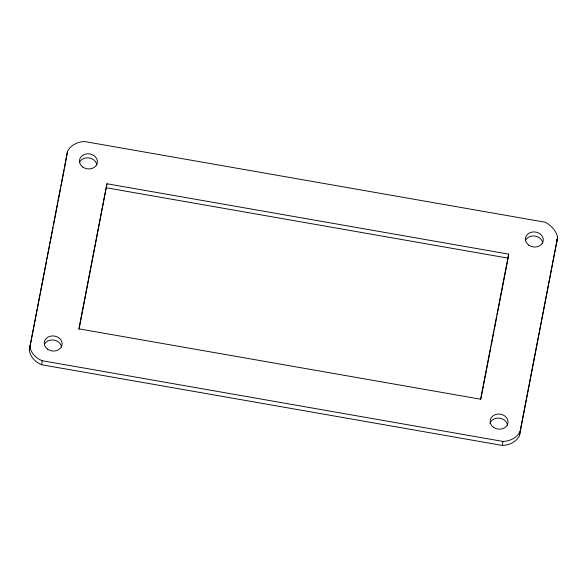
<?xml version="1.0" encoding="UTF-8"?>
<svg xmlns="http://www.w3.org/2000/svg" width="587" height="587" viewBox="0 0 587 587"><rect width="100%" height="100%" fill="white"/><g stroke="black" fill="none" stroke-linecap="round" stroke-linejoin="round"><path stroke-width="0.88" d="M29.35 349.823L67.52 151.321A20.207 16.972 7.5 0 1 84.645 141.555L545.301 222.246A26.077 21.895 7.5 0 1 557.65 237.177L519.48 435.679A20.207 16.972 7.5 0 1 502.355 445.445L41.699 364.754A20.207 16.972 7.5 0 1 29.35 349.823L37.194 309.312M67.52 151.321L64.548 167.955M41.699 364.754L42.235 360.726A20.207 16.972 7.5 0 1 29.878 345.794M79.047 329.292L106.959 183.76L508.65 254.127L508.225 257.348M502.355 445.445L502.883 441.417A20.207 16.972 7.5 0 0 520.016 431.65L557.65 237.177M519.48 435.679L520.016 431.65M37.539 307.507L40.151 294.006M40.503 292.201L46.6 260.694M46.945 258.889L49.565 245.388M49.91 243.583L53.043 227.382M53.395 225.577L57.753 203.073M58.098 201.268L60.71 187.767M61.063 185.962L64.196 169.753M106.959 183.76L78.885 328.845L480.57 399.204L508.65 254.127M480.731 399.659L483.336 386.224M483.681 384.434L486.278 370.999M486.623 369.208L490.959 346.814M491.304 345.024L493.909 331.589M494.254 329.799L496.851 316.371M497.196 314.573L504.475 276.961M504.827 275.171L507.425 261.736M507.77 259.946L508.115 258.155L106.43 187.796M42.235 360.726L502.883 441.417M556.689 239.701A26.077 21.895 7.5 0 1 557.122 241.206M489.881 423.447A8.981 7.543 7.5 0 1 499.221 418.12A8.981 7.543 7.5 0 1 507.484 425.215M525.644 240.09A8.981 7.543 7.5 0 1 535.249 236.099A8.981 7.543 7.5 0 1 542.726 243.084M79.729 161.983A8.981 7.543 7.5 0 1 89.334 157.991A8.981 7.543 7.5 0 1 96.818 164.976M44.487 344.114A8.981 7.543 7.5 0 1 54.092 340.115A8.981 7.543 7.5 0 1 61.569 347.1M493.432 427.241A8.981 7.543 7.5 0 0 507.946 423.154A8.981 7.543 7.5 0 0 495.92 414.415A8.981 7.543 7.5 0 0 493.432 427.241M528.682 245.117A8.981 7.543 7.5 0 0 543.188 241.022A8.981 7.543 7.5 0 0 531.162 232.283A8.981 7.543 7.5 0 0 528.682 245.117M82.767 167.009A8.981 7.543 7.5 0 0 97.281 162.915A8.981 7.543 7.5 0 0 85.254 154.176A8.981 7.543 7.5 0 0 82.767 167.009M47.525 349.133A8.981 7.543 7.5 0 0 62.031 345.046A8.981 7.543 7.5 0 0 50.005 336.3A8.981 7.543 7.5 0 0 47.525 349.133"/></g></svg>
